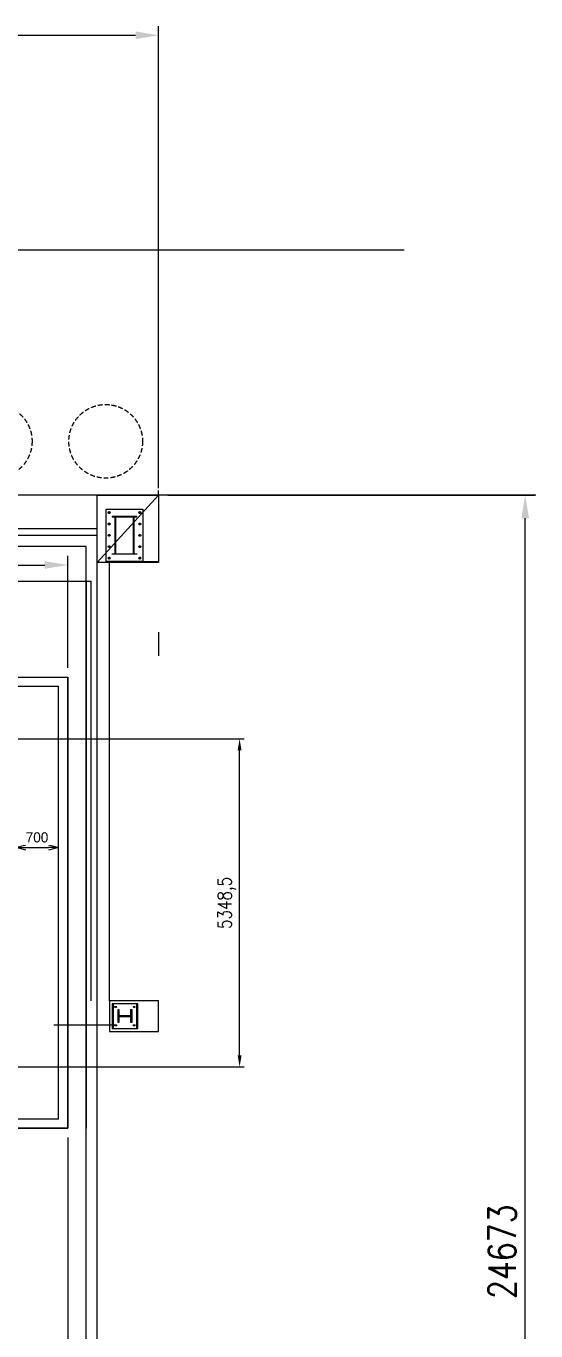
# Model space of a CAD drawing. Header units: inches. Extents: x 702888 to 852715, y 9845 to 271320.
# Drawn here: x 811276 to 819581, y 249525 to 270799 of the extents above; entities that cross this region are included whole.
import ezdxf

# ---------------------------------------------------------------- set-up
doc = ezdxf.new("R2010")
doc.units = ezdxf.units.IN
doc.header["$MEASUREMENT"] = 0
doc.header["$PDMODE"] = 34
doc.linetypes.add('DASHED2', pattern=[0.375, 0.25, -0.125])
doc.layers.get('0').update_dxf_attribs({"lineweight": 5})
doc.layers.get('Defpoints').update_dxf_attribs({"lineweight": 5})
doc.layers.add('AM_5', color=3, linetype='Continuous', lineweight=15)
doc.layers.add('chain', color=2, linetype='Continuous', lineweight=5)
doc.styles.add('s', font='simplex.shx', dxfattribs={"width": 0.8})
doc.dimstyles.new('D1', dxfattribs={"dimscale": 66, "dimtxt": 2.5, "dimasz": 2.5, "dimexe": 1, "dimexo": 1, "dimgap": 1.25, "dimtad": 1, "dimdec": 0, "dimdsep": 46, "dimtxsty": 'Standard', "dimblk": 'OPEN30', "dimcen": 2.5, "dimclrd": 150, "dimclre": 150, "dimclrt": 140, "dimadec": 0, "dimazin": 0, "dimtfac": 1, "dimtdec": 0, "dimtmove": 0, "dimatfit": 3, "dimfxl": 1, "dimtfill": 1, "dimlwd": 13, "dimlwe": 13, "dimarcsym": 0})
doc.dimstyles.new('mahesh', dxfattribs={"dimscale": 150, "dimtxt": 3, "dimasz": 2.5, "dimexe": 1, "dimexo": 1, "dimgap": 1, "dimtad": 1, "dimdec": 1, "dimzin": 12, "dimtxsty": 's', "dimcen": 2.5, "dimclrd": 1, "dimclre": 1, "dimclrt": 1, "dimadec": 0, "dimazin": 3, "dimtfac": 1, "dimtdec": 1, "dimtmove": 0, "dimatfit": 3, "dimfxl": 1.25, "dimlwd": 13, "dimlwe": 13, "dimarcsym": 0})
doc.dimstyles.new('mahesh$0', dxfattribs={"dimscale": 150, "dimtxt": 3, "dimasz": 2.5, "dimexe": 1, "dimexo": 1, "dimgap": 1, "dimtad": 1, "dimdec": 1, "dimzin": 12, "dimtxsty": 's', "dimcen": 2.5, "dimclrd": 1, "dimclre": 1, "dimclrt": 1, "dimadec": 0, "dimazin": 3, "dimtfac": 1, "dimtdec": 1, "dimtmove": 0, "dimatfit": 3, "dimfxl": 1, "dimlwd": 13, "dimlwe": 13, "dimarcsym": 0})

# ---------------------------------------------------------------- blocks, each defined once
blk = doc.blocks.new('*D411')
at = {"layer": 'chain', "color": 1, "linetype": 'Continuous', "lineweight": 13, "transparency": 16777216}
for p, q in [((100329, 17733), (100329, 4066)), ((14329, 13839), (14329, 4066)), ((99954, 4216), (14704, 4216))]:
    blk.add_line(p, q, dxfattribs=at)
at = {"layer": 'chain', "color": 1, "linetype": 'Continuous', "transparency": 16777216}
for points in [[(14704, 4278), (14704, 4153), (14329, 4216)], [(99954, 4278), (99954, 4153), (100329, 4216)]]:
    blk.add_solid(points, dxfattribs=at)
at = {"layer": 'Defpoints', "color": 0, "linetype": 'Continuous', "transparency": 16777216}
for p in [(100329, 17883), (14329, 13989), (14329, 4216)]:
    blk.add_point(p, dxfattribs=at)
at = {"layer": 'chain', "color": 1, "linetype": 'Continuous', "transparency": 16777216, "insert": (57329, 4591), "char_height": 450, "attachment_point": 5, "style": 's'}
blk.add_mtext('86000', dxfattribs=at)
blk = doc.blocks.new('*D460')
at = {"layer": 'chain', "color": 1, "lineweight": 13, "transparency": 16777216}
for p, q in [((83707, 25390), (83707, 27217)), ((84082, 27067), (99954, 27067)), ((100329, 25390), (100329, 27217))]:
    blk.add_line(p, q, dxfattribs=at)
at = {"layer": 'chain', "color": 1, "transparency": 16777216}
for points in [[(84082, 27130), (84082, 27005), (83707, 27067)], [(99954, 27130), (99954, 27005), (100329, 27067)]]:
    blk.add_solid(points, dxfattribs=at)
at = {"layer": 'Defpoints', "color": 0, "transparency": 16777216}
for p in [(100329, 27067), (83707, 25240), (100329, 25240)]:
    blk.add_point(p, dxfattribs=at)
at = {"layer": 'chain', "color": 1, "transparency": 16777216, "insert": (92018, 27442), "char_height": 450, "attachment_point": 5, "style": 's'}
blk.add_mtext('16622', dxfattribs=at)
blk = doc.blocks.new('*U45')
at = {"linetype": 'DASHED2', "ltscale": 300}
blk.add_circle((0, 0), 600, dxfattribs=at)
blk = doc.blocks.new('*U46')
at = {"color": 0, "linetype": 'ByBlock', "lineweight": -2, "transparency": 16777216}
for p in [(0, 0), (1800, 0), (3600, 0), (5400, 0), (7200, 0), (9000, 0), (10800, 0), (12600, 0)]:
    blk.add_blockref('*U45', p, dxfattribs=at)
blk = doc.blocks.new('*D423')
at = {"layer": 'AM_5', "color": 1, "lineweight": 13, "transparency": 16777216}
for p, q in [((956, 28356), (956, 35854)), ((101809, 28356), (101809, 35854)), ((1331, 35704), (101434, 35704))]:
    blk.add_line(p, q, dxfattribs=at)
at = {"layer": 'AM_5', "color": 1, "transparency": 16777216}
for points in [[(1331, 35767), (1331, 35642), (956, 35704)], [(101434, 35767), (101434, 35642), (101809, 35704)]]:
    blk.add_solid(points, dxfattribs=at)
at = {"layer": 'Defpoints', "color": 0, "transparency": 16777216}
for p in [(101809, 35704), (956, 28206), (101809, 28206)]:
    blk.add_point(p, dxfattribs=at)
at = {"layer": 'AM_5', "color": 1, "transparency": 16777216, "insert": (51382, 36079), "char_height": 450, "attachment_point": 5, "style": 's'}
blk.add_mtext('100853', dxfattribs=at)
blk = doc.blocks.new('*D424')
at = {"layer": 'AM_5', "color": 1, "lineweight": 13, "transparency": 16777216}
for p, q in [((101959, 28206), (107932, 28206)), ((107782, 3908), (107782, 27831)), ((101959, 3533), (107932, 3533))]:
    blk.add_line(p, q, dxfattribs=at)
at = {"layer": 'AM_5', "color": 1, "transparency": 16777216}
for points in [[(107719, 27831), (107844, 27831), (107782, 28206)], [(107719, 3908), (107844, 3908), (107782, 3533)]]:
    blk.add_solid(points, dxfattribs=at)
at = {"layer": 'Defpoints', "color": 0, "transparency": 16777216}
for p in [(101809, 28206), (107782, 28206), (101809, 3533)]:
    blk.add_point(p, dxfattribs=at)
at = {"layer": 'AM_5', "color": 1, "transparency": 16777216, "insert": (107407, 15870), "char_height": 450, "attachment_point": 5, "rotation": 90, "style": 's'}
blk.add_mtext('24673', dxfattribs=at)
blk = doc.blocks.new('*D78')
at = {"layer": 'chain', "color": 1, "lineweight": 13, "transparency": 16777216}
for p, q in [((808007, 259177), (814829, 259177)), ((814754, 254016), (814754, 258990)), ((808007, 253829), (814829, 253829))]:
    blk.add_line(p, q, dxfattribs=at)
at = {"layer": 'chain', "color": 1, "transparency": 16777216}
for points in [[(814723, 258990), (814786, 258990), (814754, 259177)], [(814723, 254016), (814786, 254016), (814754, 253829)]]:
    blk.add_solid(points, dxfattribs=at)
at = {"layer": 'Defpoints', "color": 0, "transparency": 16777216}
for p in [(807932, 259177), (814754, 259177), (807932, 253829)]:
    blk.add_point(p, dxfattribs=at)
at = {"layer": 'chain', "color": 1, "transparency": 16777216, "insert": (814545, 256503), "char_height": 225, "attachment_point": 5, "rotation": 90, "style": 's'}
blk.add_mtext('5348,5', dxfattribs=at)
blk = doc.blocks.new('_Open30')
at = {"color": 0, "linetype": 'ByBlock', "lineweight": -2}
for p, q in [((-1, 0.27), (0, 0)), ((0, 0), (-1, -0.27)), ((0, 0), (-1, 0))]:
    blk.add_line(p, q, dxfattribs=at)
blk = doc.blocks.new('*D329')
at = {"color": 150, "lineweight": 13, "transparency": 16777216}
for p, q in [((811104, 256969), (811104, 257472)), ((811804, 256969), (811804, 257472)), ((811269, 257406), (811639, 257406))]:
    blk.add_line(p, q, dxfattribs=at)
at = {"layer": 'Defpoints', "color": 0, "transparency": 16777216}
for p in [(811804, 257406), (811104, 256903), (811804, 256903)]:
    blk.add_point(p, dxfattribs=at)
at = {"color": 150, "lineweight": 13, "transparency": 16777216, "xscale": 165, "yscale": 165, "zscale": 165, "rotation": 180}
blk.add_blockref('_Open30', (811104, 257406), dxfattribs=at)
at = {"color": 150, "lineweight": 13, "transparency": 16777216, "xscale": 165, "yscale": 165, "zscale": 165}
blk.add_blockref('_Open30', (811804, 257406), dxfattribs=at)
at = {"color": 140, "transparency": 16777216, "insert": (811454, 257571), "char_height": 165, "attachment_point": 5, "bg_fill": 3, "box_fill_scale": 1.25, "bg_fill_color": 256, "bg_fill_true_color": 13158600, "bg_fill_transparency": 0}
blk.add_mtext('700', dxfattribs=at)
blk = doc.blocks.new('A$C76b9bb42')
at = {"color": 6}
blk.add_line((955.5667, 32206.1859), (105808.5667, 32206.1859), dxfattribs=at)
at = {"linetype": 'DASHED2', "ltscale": 300}
for p, q in [((84945.5667, 32206.1859), (101619.6153, 32206.1859)), ((101808.5667, 28206.1859), (101808.5667, 32206.1859))]:
    blk.add_line(p, q, dxfattribs=at)
for p, q in [((107955.9697, 28206.1859), (98286.8242, 28206.1859)), ((100808.5667, 27106.1859), (101808.5667, 28206.1859)), ((100808.5667, 27656.1859), (97453.995, 27656.1859)), ((101008.5667, 19962.1859), (101008.5667, 27106.1859)), ((101253.5667, 27126.1859), (101578.5667, 27126.1859)), ((101253.5667, 27126.1859), (101808.5667, 27126.1859)), ((84945.5667, 26806.1859), (100708.5667, 26806.1859)), ((100628.5667, 26806.1859), (100628.5667, 17883.4779)), ((100708.5667, 19962.1859), (100708.5667, 26806.1859)), ((101808.5667, 25973.6859), (101808.5667, 25588.1859)), ((100328.5667, 25240.2588), (100328.5667, 17883.4779)), ((101113.5667, 19862.1859), (101093.5667, 19862.1859)), ((101113.5667, 19861.1859), (101093.5667, 19861.1859)), ((101103.5667, 19852.1859), (101103.5667, 19872.1859)), ((101103.5667, 19851.1859), (101103.5667, 19871.1859)), ((101129.1988, 19862.1859), (101109.1988, 19862.1859)), ((101129.1988, 19861.1859), (101109.1988, 19861.1859)), ((101119.1988, 19852.1859), (101119.1988, 19872.1859)), ((101119.1988, 19851.1859), (101119.1988, 19871.1859)), ((101393.5667, 19862.1859), (101413.5667, 19862.1859)), ((101393.5667, 19861.1859), (101413.5667, 19861.1859)), ((101403.5667, 19852.1859), (101403.5667, 19872.1859)), ((101403.5667, 19851.1859), (101403.5667, 19871.1859)), ((101409.1988, 19862.1859), (101429.1988, 19862.1859)), ((101409.1988, 19861.1859), (101429.1988, 19861.1859)), ((101419.1988, 19852.1859), (101419.1988, 19872.1859)), ((101419.1988, 19851.1859), (101419.1988, 19871.1859)), ((101103.5667, 19562.1859), (100103.5667, 19562.1859)), ((101113.5667, 19562.1859), (101093.5667, 19562.1859)), ((101113.5667, 19561.1859), (101093.5667, 19561.1859)), ((101103.5667, 19572.1859), (101103.5667, 19552.1859)), ((101103.5667, 19571.1859), (101103.5667, 19551.1859)), ((101129.1988, 19562.1859), (101109.1988, 19562.1859)), ((101129.1988, 19561.1859), (101109.1988, 19561.1859)), ((101119.1988, 19572.1859), (101119.1988, 19552.1859)), ((101119.1988, 19571.1859), (101119.1988, 19551.1859)), ((101393.5667, 19562.1859), (101413.5667, 19562.1859)), ((101393.5667, 19561.1859), (101413.5667, 19561.1859)), ((101403.5667, 19572.1859), (101403.5667, 19552.1859)), ((101403.5667, 19571.1859), (101403.5667, 19551.1859)), ((101409.1988, 19562.1859), (101429.1988, 19562.1859)), ((101409.1988, 19561.1859), (101429.1988, 19561.1859)), ((101419.1988, 19572.1859), (101419.1988, 19552.1859)), ((101419.1988, 19571.1859), (101419.1988, 19551.1859))]:
    blk.add_line(p, q)
at = {"color": 3}
for p, q in [((101021.5667, 27921.1859), (100985.5667, 27921.1859)), ((101003.5667, 27903.1859), (101003.5667, 27939.1859)), ((101485.5667, 27921.1859), (101521.5667, 27921.1859)), ((101503.5667, 27903.1859), (101503.5667, 27939.1859)), ((101021.5667, 27736.1859), (100985.5667, 27736.1859)), ((101003.5667, 27718.1859), (101003.5667, 27754.1859)), ((101485.5667, 27736.1859), (101521.5667, 27736.1859)), ((101503.5667, 27718.1859), (101503.5667, 27754.1859)), ((101021.5667, 27551.1859), (100985.5667, 27551.1859)), ((101003.5667, 27533.1859), (101003.5667, 27569.1859)), ((101485.5667, 27551.1859), (101521.5667, 27551.1859)), ((101503.5667, 27533.1859), (101503.5667, 27569.1859)), ((101021.5667, 27366.1859), (100985.5667, 27366.1859)), ((101003.5667, 27384.1859), (101003.5667, 27348.1859)), ((101485.5667, 27366.1859), (101521.5667, 27366.1859)), ((101503.5667, 27384.1859), (101503.5667, 27348.1859)), ((101021.5667, 27181.1859), (100985.5667, 27181.1859)), ((101003.5667, 27199.1859), (101003.5667, 27163.1859)), ((101485.5667, 27181.1859), (101521.5667, 27181.1859)), ((101503.5667, 27199.1859), (101503.5667, 27163.1859))]:
    blk.add_line(p, q, dxfattribs=at)
blk.add_lwpolyline([(101808.5667, 28206.1859), (101808.5667, 27106.1859), (100808.5667, 27106.1859), (100808.5667, 28206.1859)], close=True, dxfattribs=at)
at = {"color": 1}
blk.add_lwpolyline([(101553.5667, 27976.1859), (101553.5667, 27126.1859), (100953.5667, 27126.1859), (100953.5667, 27976.1859)], close=True, dxfattribs=at)
at = {"color": 4}
for points in [[(101453.5667, 27851.1859), (101453.5667, 27859.1859), (101053.5667, 27859.1859), (101053.5667, 27851.1859)], [(101107.5667, 27851.1859), (101107.5667, 27251.1859), (101099.5667, 27251.1859), (101099.5667, 27851.1859)], [(101407.5667, 27851.1859), (101407.5667, 27251.1859), (101399.5667, 27251.1859), (101399.5667, 27851.1859)], [(101453.5667, 27251.1859), (101453.5667, 27243.1859), (101053.5667, 27243.1859), (101053.5667, 27251.1859)]]:
    blk.add_lwpolyline(points, close=True, dxfattribs=at)
at = {"color": 152, "true_color": 0x2776bb}
for points in [[(14008.076, 27551.1859), (14008.076, 3533.1859), (100808.5667, 3533.1859), (100808.5667, 27551.1859)], [(14188.076, 27371.1859), (14188.076, 3713.1859), (100628.5667, 3713.1859), (100628.5667, 27371.1859)]]:
    blk.add_lwpolyline(points, close=True, dxfattribs=at)
for points in [[(101008.5667, 19962.1859), (101008.5667, 19462.1859), (101808.5667, 19462.1859), (101808.5667, 19962.1859)], [(101008.5667, 19961.1859), (101008.5667, 19461.1859), (101808.5667, 19461.1859), (101808.5667, 19961.1859)], [(101453.5667, 19512.1859), (101453.5667, 19912.1859), (101053.5667, 19912.1859), (101053.5667, 19512.1859)], [(101453.5667, 19511.1859), (101453.5667, 19911.1859), (101053.5667, 19911.1859), (101053.5667, 19511.1859)], [(101469.1988, 19512.1859), (101469.1988, 19912.1859), (101069.1988, 19912.1859), (101069.1988, 19512.1859)], [(101469.1988, 19511.1859), (101469.1988, 19911.1859), (101069.1988, 19911.1859), (101069.1988, 19511.1859)], [(101153.5667, 19716.1859), (101153.5667, 19816.1859), (101145.5667, 19816.1859), (101145.5667, 19616.1859), (101153.5667, 19616.1859), (101153.5667, 19708.1859), (101353.5667, 19708.1859), (101353.5667, 19616.1859), (101361.5667, 19616.1859), (101361.5667, 19816.1859), (101353.5667, 19816.1859), (101353.5667, 19716.1859)], [(101153.5667, 19715.1859), (101153.5667, 19815.1859), (101145.5667, 19815.1859), (101145.5667, 19615.1859), (101153.5667, 19615.1859), (101153.5667, 19707.1859), (101353.5667, 19707.1859), (101353.5667, 19615.1859), (101361.5667, 19615.1859), (101361.5667, 19815.1859), (101353.5667, 19815.1859), (101353.5667, 19715.1859)], [(101169.1988, 19716.1859), (101169.1988, 19816.1859), (101161.1988, 19816.1859), (101161.1988, 19616.1859), (101169.1988, 19616.1859), (101169.1988, 19708.1859), (101369.1988, 19708.1859), (101369.1988, 19616.1859), (101377.1988, 19616.1859), (101377.1988, 19816.1859), (101369.1988, 19816.1859), (101369.1988, 19716.1859)], [(101169.1988, 19715.1859), (101169.1988, 19815.1859), (101161.1988, 19815.1859), (101161.1988, 19615.1859), (101169.1988, 19615.1859), (101169.1988, 19707.1859), (101369.1988, 19707.1859), (101369.1988, 19615.1859), (101377.1988, 19615.1859), (101377.1988, 19815.1859), (101369.1988, 19815.1859), (101369.1988, 19715.1859)]]:
    blk.add_lwpolyline(points, close=True)
at = {"color": 3}
for centre in [(101003.5667, 27921.1859), (101503.5667, 27921.1859), (101003.5667, 27736.1859), (101503.5667, 27736.1859), (101003.5667, 27551.1859), (101503.5667, 27551.1859), (101003.5667, 27366.1859), (101503.5667, 27366.1859), (101003.5667, 27181.1859), (101503.5667, 27181.1859)]:
    blk.add_circle(centre, 16, dxfattribs=at)
for centre in [(101103.5667, 19862.1859), (101103.5667, 19861.1859), (101119.1988, 19862.1859), (101119.1988, 19861.1859), (101403.5667, 19862.1859), (101403.5667, 19861.1859), (101419.1988, 19862.1859), (101419.1988, 19861.1859), (101103.5667, 19562.1859), (101103.5667, 19561.1859), (101119.1988, 19562.1859), (101119.1988, 19561.1859), (101403.5667, 19562.1859), (101403.5667, 19561.1859), (101419.1988, 19562.1859), (101419.1988, 19561.1859)]:
    blk.add_circle(centre, 8)
at = {"layer": 'chain', "color": 7}
for p, q in [((83706.5259, 25240.2588), (100328.5667, 25240.2588)), ((100328.5667, 17883.4779), (100328.5667, 25240.2588)), ((83856.5259, 25090.2588), (100178.5667, 25090.2588)), ((100178.5667, 18033.4779), (100178.5667, 25090.2588)), ((100328.5667, 17883.4779), (83706.5259, 17883.4779)), ((100178.5667, 18033.4779), (83856.5259, 18033.4779))]:
    blk.add_line(p, q, dxfattribs=at)
at = {"layer": 'chain', "color": 7, "linetype": 'Continuous'}
blk.add_line((97765.2761, 17883.4779), (100328.5667, 17883.4779), dxfattribs=at)
at = {"linetype": 'DASHED2'}
blk.add_blockref('*U46', (88347.8573, 29084.2794), dxfattribs=at)
at = {"layer": 'AM_5'}
dim = blk.add_linear_dim(base=(101808.5667, 35704.1543), p1=(955.5667, 28206.1859), p2=(101808.5667, 28206.1859), dimstyle='mahesh$0', override={"dimfxl": 0.35}, dxfattribs=at)
dim.commit()
dim.dimension.update_dxf_attribs({"geometry": '*D423', "text_midpoint": (51382.0667, 35704.1543), "dimtype": 128})
dim = blk.add_linear_dim(base=(107781.9157, 28206.1859), p1=(101808.5667, 3533.1859), p2=(101808.5667, 28206.1859), angle=90, dimstyle='mahesh$0', override={"dimfxl": 0.35}, dxfattribs=at)
dim.commit()
dim.dimension.update_dxf_attribs({"geometry": '*D424', "text_midpoint": (107781.9157, 15869.6859), "dimtype": 128})
at = {"layer": 'chain', "color": 7}
dim = blk.add_linear_dim(base=(100328.5667, 27067.0472), p1=(83706.5259, 25240.2588), p2=(100328.5667, 25240.2588), dimstyle='mahesh', override={"dimfxl": 0.35}, dxfattribs=at)
dim.commit()
dim.dimension.update_dxf_attribs({"geometry": '*D460', "text_midpoint": (92017.5463, 27442.0472)})
at = {"layer": 'chain', "color": 7, "linetype": 'Continuous'}
dim = blk.add_linear_dim(base=(14328.5667, 4215.5228), p1=(100328.5667, 17883.4779), p2=(14328.5667, 13988.6232), dimstyle='mahesh', override={"dimfxl": 0.35}, dxfattribs=at)
dim.commit()
dim.dimension.update_dxf_attribs({"geometry": '*D411', "text_midpoint": (57328.5667, 4590.5228)})

msp = doc.modelspace()

# ---------------------------------------------------------------- block references
at = {"layer": 'chain', "color": 1}
msp.add_blockref('A$C76b9bb42', (711625.145, 234945.321), dxfattribs=at)

# ---------------------------------------------------------------- dimensions: what is measured, and where the dimension line sits
dim = msp.add_linear_dim(base=(814754.33, 259177.327), p1=(807931.671, 253828.799), p2=(807931.671, 259177.327), angle=90, dimstyle='mahesh$0', override={"dimscale": 75, "dimfxl": 0.35}, dxfattribs=at)
dim.commit()
dim.dimension.update_dxf_attribs({"geometry": '*D78', "text_midpoint": (814545.401, 256503.063)})

# ---------------------------------------------------------------- next in the draw order: dimensions: what is measured, and where the dimension line sits
dim = msp.add_linear_dim(base=(811803.712, 257405.711), p1=(811103.712, 256903.063), p2=(811803.712, 256903.063), dimstyle='D1')
dim.commit()
dim.dimension.update_dxf_attribs({"geometry": '*D329', "text_midpoint": (811453.712, 257570.711)})

doc.saveas('drawing.dxf')
